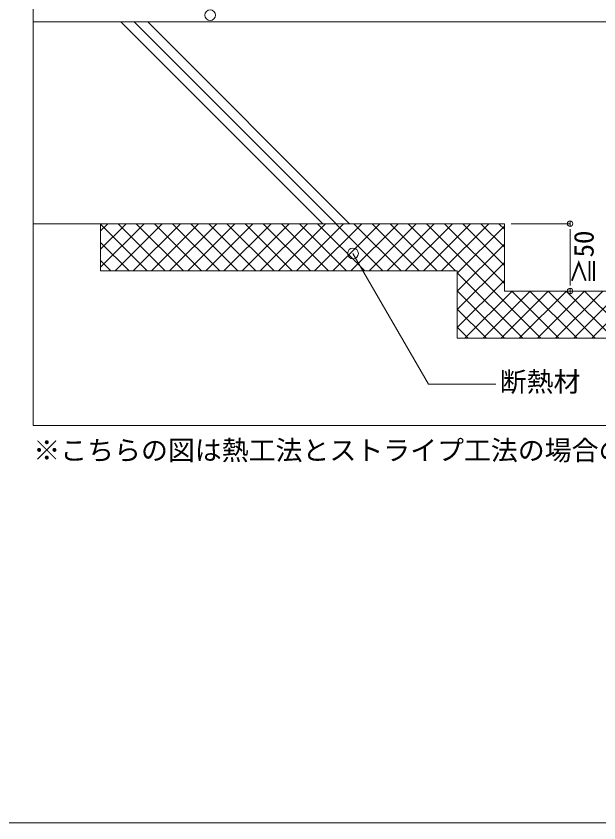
# Model space of a CAD drawing. Units: millimetres, scale not verified. Extents: x -1380 to 1380, y -955 to 955.
# Drawn here: x -913 to -480, y -955 to -356 of the extents above; entities that cross this region are included whole.
import ezdxf
from ezdxf.enums import TextEntityAlignment as Align

# ---------------------------------------------------------------- set-up
doc = ezdxf.new("R2010")
doc.units = ezdxf.units.MM
doc.header["$LTSCALE"] = 3
for name, color, linetype, lineweight in [('0-0_0', 7, 'Continuous', 9), ('0-1_HATCH', 9, 'Continuous', 18), ('0-3_KUTAI', 3, 'Continuous', 18), ('0-5_MOJI', 7, 'Continuous', 18), ('0-7_sunpo', 7, 'Continuous', 18), ('0-9_dannnetu', 6, 'Continuous', 18), ('0-D_WAKU', 7, 'Continuous', 18)]:
    doc.layers.add(name, color=color, linetype=linetype, lineweight=lineweight)
doc.styles.add('ＭＳ ゴシック', font='')
doc.styles.get('ＭＳ ゴシック').set_extended_font_data('MS Gothic')

# ---------------------------------------------------------------- blocks, each defined once
blk = doc.blocks.new('_DOT')
at = {"layer": '0-0_0'}
for p, q in [((-0.5, 0), (-1, 0)), ((0.25, 0), (-0.25, 0))]:
    blk.add_line(p, q, dxfattribs=at)
blk.add_circle((0, 0), 0.25, dxfattribs=at)

msp = doc.modelspace()

# ---------------------------------------------------------------- linework, layer by layer
at = {"layer": '0-0_0', "lineweight": 18}
msp.add_lwpolyline([(899.999, -660), (-900.001, -660), (-900.001, 540), (899.999, 540)], close=True, dxfattribs=at)
at = {"layer": '0-1_HATCH'}
for p, q in [((-685.001, -510), (-835.001, -360)), ((-675.001, -510), (-825.001, -360)), ((-665.001, -510), (-815.001, -360)), ((-850.001, -515.411), (-844.59, -510)), ((-850.001, -528.881), (-831.12, -510)), ((-850.001, -542.352), (-817.649, -510)), ((-815.43, -545), (-850.001, -510.428)), ((-839.179, -545), (-804.179, -510)), ((-801.959, -545), (-836.959, -510)), ((-825.709, -545), (-790.709, -510)), ((-788.489, -545), (-823.489, -510)), ((-812.238, -545), (-777.238, -510)), ((-775.019, -545), (-810.019, -510)), ((-798.768, -545), (-763.768, -510)), ((-761.548, -545), (-796.548, -510)), ((-785.297, -545), (-750.297, -510)), ((-748.078, -545), (-783.078, -510)), ((-771.827, -545), (-736.827, -510)), ((-734.607, -545), (-769.607, -510)), ((-758.357, -545), (-723.357, -510)), ((-721.137, -545), (-756.137, -510)), ((-744.886, -545), (-709.886, -510)), ((-707.667, -545), (-742.667, -510)), ((-731.416, -545), (-696.416, -510)), ((-694.196, -545), (-729.196, -510)), ((-717.945, -545), (-682.945, -510)), ((-680.726, -545), (-715.726, -510)), ((-704.475, -545), (-669.475, -510)), ((-667.256, -545), (-702.256, -510)), ((-691.005, -545), (-656.005, -510)), ((-653.785, -545), (-688.785, -510)), ((-677.534, -545), (-642.534, -510)), ((-640.315, -545), (-675.315, -510)), ((-664.064, -545), (-629.064, -510)), ((-626.844, -545), (-661.844, -510)), ((-650.594, -545), (-615.594, -510)), ((-613.374, -545), (-648.374, -510)), ((-637.123, -545), (-602.123, -510)), ((-599.904, -545), (-634.904, -510)), ((-623.653, -545), (-588.653, -510)), ((-586.433, -545), (-621.433, -510)), ((-610.182, -545), (-575.182, -510)), ((-522.963, -595), (-607.963, -510)), ((-596.712, -545), (-561.712, -510)), ((-550.001, -554.491), (-594.492, -510)), ((-585.001, -546.759), (-550.001, -511.759)), ((-550.001, -541.021), (-581.022, -510)), ((-550.001, -527.55), (-567.552, -510)), ((-550.001, -514.08), (-554.081, -510)), ((-828.9, -545), (-850.001, -523.899)), ((-585.001, -560.23), (-550.001, -525.23)), ((-842.371, -545), (-850.001, -537.369)), ((-585.001, -573.7), (-550.001, -538.7)), ((-536.433, -595), (-585.001, -546.432)), ((-585.001, -587.171), (-550.001, -552.171)), ((-549.904, -595), (-585.001, -559.902)), ((-579.36, -595), (-544.36, -560)), ((-565.89, -595), (-530.89, -560)), ((-552.419, -595), (-517.419, -560)), ((-509.492, -595), (-544.492, -560)), ((-538.949, -595), (-503.949, -560)), ((-496.022, -595), (-531.022, -560)), ((-525.479, -595), (-490.479, -560)), ((-482.552, -595), (-517.552, -560)), ((-512.008, -595), (-477.008, -560)), ((-469.081, -595), (-504.081, -560)), ((-498.538, -595), (-463.538, -560)), ((-455.611, -595), (-490.611, -560)), ((-485.067, -595), (-450.067, -560)), ((-563.374, -595), (-585.001, -573.373)), ((-576.844, -595), (-585.001, -586.843))]:
    msp.add_line(p, q, dxfattribs=at)
at = {"layer": '0-3_KUTAI'}
msp.add_line((-900.001, -360), (-400.001, -360), dxfattribs=at)
msp.add_lwpolyline([(-900.001, -510), (-550.001, -510), (-550.001, -560), (-170.001, -560)], dxfattribs=at)
at = {"layer": '0-5_MOJI'}
msp.add_lwpolyline([(-556.515, -629.133), (-606.515, -629.133), (-662.531, -532.111)], dxfattribs=at)
for centre in [(-768.605, -355.142), (-662.531, -532.111)]:
    msp.add_circle(centre, 4, dxfattribs=at)
at = {"layer": '0-7_sunpo'}
for p, q in [((-545.001, -510), (-501.19, -510)), ((-501.19, -518), (-501.19, -552)), ((-545.001, -560), (-501.19, -560))]:
    msp.add_line(p, q, dxfattribs=at)
at = {"layer": '0-9_dannnetu'}
msp.add_line((-850.001, -510), (-850.001, -545), dxfattribs=at)
msp.add_lwpolyline([(-850.001, -545), (-585.001, -545), (-585.001, -595), (-157.001, -595)], dxfattribs=at)
at = {"layer": '0-D_WAKU'}
msp.add_lwpolyline([(-1380.001, -955), (1379.999, -955), (1379.999, 955), (-1380.001, 955)], close=True, dxfattribs=at)

# ---------------------------------------------------------------- block references
at = {"layer": '0-7_sunpo', "xscale": 8, "yscale": 8}
for p, rotation in [((-501.19, -510), 90), ((-501.19, -560), 270)]:
    msp.add_blockref('_DOT', p, dxfattribs=dict(at, rotation=rotation))

# ---------------------------------------------------------------- texts
at = {"layer": '0-5_MOJI', "style": 'ＭＳ ゴシック'}
for s, p in [('断熱材', (-553.515, -639.133)), ('※こちらの図は熱工法とストライプ工法の場合の形状です。その他の工法については出入隅の形状等一部が異なります。', (-900.001, -690))]:
    msp.add_text(s, height=14.66, dxfattribs=at).set_placement(p, align=Align.BOTTOM_LEFT)
at = {"layer": '0-7_sunpo', "style": 'ＭＳ ゴシック'}
msp.add_text('≧50', height=14.66, rotation=90, dxfattribs=at).set_placement((-479.327, -555), align=Align.BOTTOM_LEFT)

doc.saveas('drawing.dxf')
